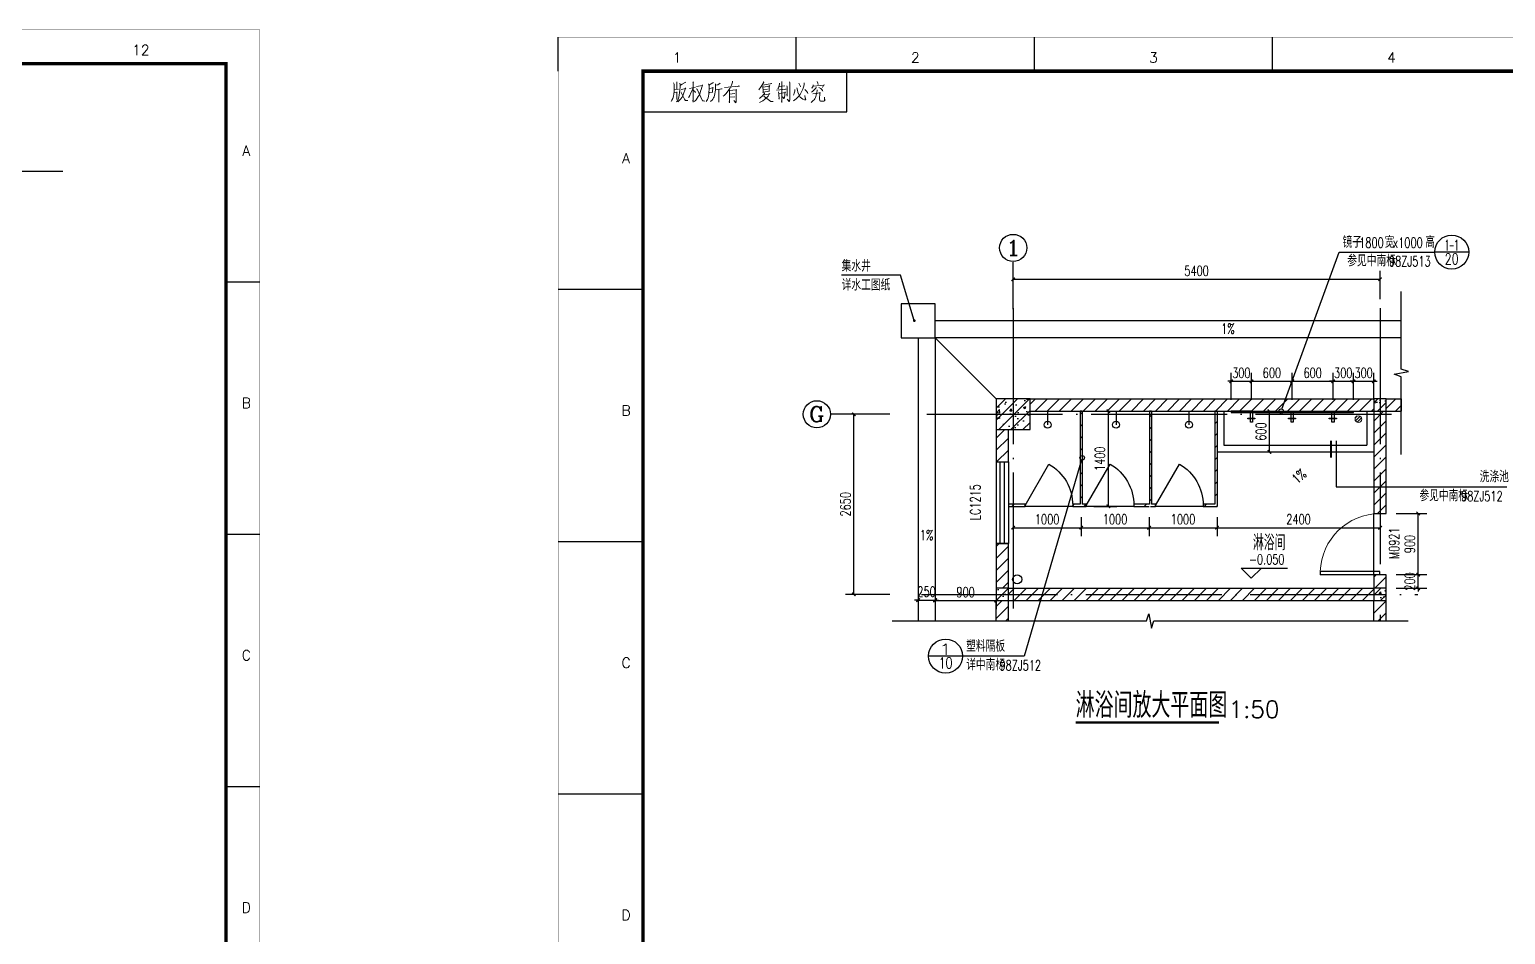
# Model space of a CAD drawing. Header units: millimetres. Extents: x 172649 to 472543, y 238332 to 449264.
# Drawn here: x 245527 to 267250, y 254840 to 268157 of the extents above; entities that cross this region are included whole.
import ezdxf
from ezdxf.enums import TextEntityAlignment as Align

# ---------------------------------------------------------------- set-up
doc = ezdxf.new("R2010")
doc.units = ezdxf.units.MM
doc.header["$LTSCALE"] = 1000
doc.linetypes.add('CENTER', pattern=[2, 1.25, -0.25, 0.25, -0.25])
doc.linetypes.add('DOTE', pattern=[2.42, 2, -0.2, 0.02, -0.2])
for name, color, linetype in [('AXIS', 3, 'Continuous'), ('AXIS_TEXT', 7, 'Continuous'), ('DIM_ELEV', 3, 'Continuous'), ('DIM_IDEN', 3, 'Continuous'), ('DIM_LEAD', 3, 'Continuous'), ('DIM_SYMB', 3, 'Continuous'), ('DOTE', 1, 'CENTER'), ('PUB_DIM', 3, 'Continuous'), ('PUB_HATCH', 8, 'Continuous'), ('PUB_TEXT', 7, 'Continuous'), ('RAIL', 163, 'Continuous'), ('STAIR', 2, 'Continuous'), ('TK', 7, 'Continuous'), ('WALL', 255, 'Continuous'), ('WINDOW', 2, 'Continuous'), ('WINDOW_TEXT', 7, 'Continuous'), ('工程做法表', 251, 'Continuous')]:
    doc.layers.add(name, color=color, linetype=linetype)
doc.layers.add('层 1', color=7, linetype='Continuous', lineweight=0)
doc.styles.add('_TCH_AXIS', font='COMPLEX', dxfattribs={"bigfont": 'GBCBIG'})
doc.styles.add('_TCH_DIM', font='SIMPLEX', dxfattribs={"bigfont": 'GBCBIG'})
doc.styles.add('_TCH_DIM_T3', font='SIMPLEX', dxfattribs={"width": 0.705882, "bigfont": 'GBCBIG'})
doc.styles.add('_TCH_LABEL', font='COMPLEX', dxfattribs={"bigfont": 'GBCBIG'})
doc.styles.add('_TCH_WINDOW', font='SIMPLEX', dxfattribs={"height": 3.5, "bigfont": 'GBCBIG'})
doc.styles.add('HZ', font='geditxt.shx', dxfattribs={"width": 0.75, "bigfont": 'hzfs_1.shx'})
doc.styles.get("Standard").update_dxf_attribs({"font": 'txt', "bigfont": 'gbcbig.shx'})
doc.dimstyles.new('_TCH_ARCH&&50', dxfattribs={"dimtxt": 148.75, "dimasz": 50, "dimexe": 125, "dimexo": 150, "dimgap": 50, "dimtad": 1, "dimdec": 0, "dimzin": 0, "dimdsep": 46, "dimtxsty": '_TCH_DIM_T3', "dimblk": 'ARCHTICK', "dimcen": 0.09, "dimclrt": 7, "dimazin": 2, "dimtfac": 1, "dimtdec": 0, "dimtix": 1, "dimtmove": 2, "dimatfit": 3, "dimfxl": 1, "dimtolj": 1, "dimtzin": 0, "dimarcsym": 0})
pattern_1 = [(45, (0, 89.76), (-88.388383, 88.388383), [])]
pattern_2 = [(45, (0, 0), (-88.388348, 88.388348), []), (50, (0, 0), (358.6301, -31.37607), [37.5, -412.5]), (355, (0, 0), (-69.37567, 376.09607), [30, -330]), (100.4514, (29.9, -2.6), (289.2547, 344.71977), [31.8701, -350.57106]), (46.1842, (0, 100), (533.6205, -82.7595), [56.25, -618.75]), (96.6356, (44.47, 93.1), (467.33135, 487.0589), [47.80514, -525.8565]), (351.1842, (0, 100), (467.331, 487.0593), [45, -495]), (21, (50, 75), (298.45353, -201.30945), [37.5, -412.5]), (326, (50, 75), (121.65767, 362.57502), [30, -330]), (71.4514, (74.87, 58.22), (420.1113, 161.26525), [31.8701, -350.57106]), (37.5, (0, 0), (6.079928, 166.446927), [0, -326, 0, -335, 0, -331.25]), (7.5, (0, 0), (131.53477, 197.20586), [0, -191, 0, -318.5, 0, -126.25]), (327.5, (-111.5, 0), (266.91122, -11.277436), [0, -125, 0, -390, 0, -517.5]), (317.5, (-161.5, 0), (291.59308, 50.05249), [0, -162.5, 0, -259, 0, -367.5])]

# ---------------------------------------------------------------- blocks, each defined once
blk = doc.blocks.new('GEDI_WK_A1')
at = {"color": 3}
for p, q in [((0, 584), (0, 594)), ((70.08, 584), (70.08, 594)), ((140.17, 584), (140.17, 594)), ((210.25, 584), (210.25, 594)), ((85, 572), (85, 584)), ((25, 572), (85, 572)), ((25, 519.75), (0, 519.75)), ((831, 519.75), (841, 519.75)), ((25, 445.5), (0, 445.5)), ((831, 445.5), (841, 445.5)), ((25, 371.25), (0, 371.25)), ((831, 371.25), (841, 371.25))]:
    blk.add_line(p, q, dxfattribs=at)
for points, const_width in [([(0, 0), (841, 0), (841, 594), (0, 594)], 0.1), ([(25, 10), (831, 10), (831, 584), (25, 584)], 1)]:
    blk.add_lwpolyline(points, close=True, dxfattribs=dict(at, const_width=const_width))
for s, p in [('1', (35.04, 588)), ('2', (105.12, 588)), ('3', (175.21, 588)), ('4', (245.29, 588)), ('12', (805.96, 588))]:
    blk.add_text(s, height=3, dxfattribs=at).set_placement(p, align=Align.MIDDLE)
for s, p in [('A', (20, 556.88)), ('A', (837, 556.88)), ('B', (20, 482.62)), ('B', (837, 482.62)), ('C', (20, 408.38)), ('C', (837, 408.38)), ('D', (20, 334.12)), ('D', (837, 334.12))]:
    blk.add_text(s, height=3, dxfattribs=at).set_placement(p, align=Align.CENTER)
blk = doc.blocks.new('GEDI_Copyright_2012')
at = {"color": 7, "lineweight": 0}
for points in [[(8.99, -3.43), (9.11, -3.83), (9.11, -5.03), (9.11, -5.93), (9.03, -6.73), (8.9, -7.33), (8.73, -8.03), (8.48, -8.53), (8.22, -8.93)], [(10.81, -3.53), (10.9, -4.03), (10.9, -4.68), (10.81, -5.53), (10.73, -6.33), (10.6, -7.03), (10.47, -7.68), (10.3, -8.23), (10.09, -8.72), (9.84, -9.08)], [(9.88, -3.13), (9.96, -3.43), (9.96, -5.33)], [(12.43, -3.23), (12.34, -3.38), (11.53, -3.88), (10.98, -4.13)], [(14.64, -3.13), (14.81, -3.38), (14.76, -3.33), (14.72, -9.13), (14.68, -8.72), (14.72, -8.13)], [(15.7, -4.48), (17.52, -4.18), (17.44, -4.03), (17.27, -4.68), (17.1, -5.43), (16.93, -5.93), (16.76, -6.43), (16.55, -6.93), (16.21, -7.48), (15.91, -7.98), (15.61, -8.43), (15.32, -8.72), (15.02, -8.98)], [(20.67, -3.38), (20.5, -3.48), (19.35, -4.13), (19.27, -3.73), (19.4, -4.13), (19.4, -5.43), (19.35, -6.23), (19.31, -6.78), (19.22, -7.33), (19.1, -7.83), (18.93, -8.33), (18.72, -8.68), (18.54, -8.98)], [(22.67, -3.58), (21.99, -3.98), (21.35, -4.13), (21.26, -3.73), (21.35, -4.33), (21.31, -4.93), (21.26, -5.58), (21.22, -6.13), (21.13, -6.63), (21.05, -7.18), (20.92, -7.58), (20.71, -7.88), (20.5, -8.23), (20.28, -8.53), (20.07, -8.78), (19.86, -8.98)], [(26.28, -2.98), (26.28, -3.23), (26.02, -4.08), (25.76, -4.68), (25.51, -5.08), (25.04, -5.83), (24.36, -6.63), (23.9, -7.13), (23.6, -7.38)], [(23.98, -4.83), (28.4, -4.43), (28.14, -4.33)], [(28.14, -4.33), (27.8, -4.48)], [(35.45, -3.03), (35.49, -3.23), (34.98, -4.18), (34.52, -4.83), (34.26, -5.23), (34.05, -5.53)], [(35.11, -4.08), (36.34, -3.93), (37.87, -3.68), (37.75, -3.63), (37.49, -3.73)], [(35.24, -4.43), (35.28, -4.73), (35.32, -5.58), (35.32, -6.38), (35.28, -6.23), (37.19, -5.93), (37.07, -5.93), (37.15, -4.23), (37.28, -4.38), (35.28, -4.68)], [(40.12, -3.58), (40.16, -3.88), (39.83, -4.93), (39.66, -5.23)], [(40.12, -4.48), (41.74, -4.33)], [(40.8, -3.03), (40.84, -3.28), (40.8, -9.23), (40.72, -8.88), (40.8, -8.53)], [(42.33, -4.33), (42.42, -4.58), (42.42, -7.33), (42.33, -6.83), (42.37, -6.53)], [(43.1, -3.13), (43.18, -3.43), (43.14, -8.23), (43.14, -8.53), (43.1, -8.78), (43.05, -8.88), (42.97, -8.98), (42.37, -8.23), (43.05, -8.88)], [(47.43, -3.48), (47.39, -4.03), (47.17, -4.73), (47, -5.28), (46.71, -5.88), (46.45, -6.48), (46.2, -6.88), (45.86, -7.38), (45.47, -7.78), (45.09, -8.13), (44.67, -8.48), (44.24, -8.72)], [(45.82, -3.53), (46.07, -3.93), (46.24, -4.28), (46.32, -4.48), (46.32, -4.63)], [(50.06, -3.98), (50.02, -4.33), (49.94, -4.58), (49.85, -4.83), (49.77, -4.98), (49.68, -5.03), (50.02, -4.43), (53.29, -4.13), (53.16, -4.03), (52.78, -4.83)], [(51.21, -3.03), (51.47, -3.58), (51.55, -3.93)], [(9.11, -6.38), (10.01, -6.28), (9.92, -6.13), (9.92, -8.38), (9.88, -8.08), (9.88, -7.68)], [(9.16, -5.48), (10.39, -5.28)], [(11.2, -5.43), (12.56, -5.08), (12.47, -4.93), (12.26, -5.58), (12, -6.38), (11.75, -6.98), (11.45, -7.63), (11.03, -8.23), (10.6, -8.68), (10.26, -9.03)], [(11.15, -6.08), (12.34, -8.63), (13.15, -8.68), (12.38, -8.58), (12.17, -8.28)], [(14.72, -4.88), (14.42, -5.73), (14.08, -6.43), (13.74, -7.13), (13.45, -7.63), (13.36, -7.78)], [(13.62, -5.08), (15.4, -4.68)], [(14.72, -5.63), (15.27, -6.03), (15.4, -6.33)], [(15.61, -5.23), (15.87, -5.28), (17.44, -8.72), (18.2, -8.83), (17.44, -8.63), (17.14, -8.08)], [(19.48, -6.38), (19.56, -6.33), (20.54, -6.18), (20.41, -6.23), (20.54, -4.68), (20.63, -4.88), (19.44, -5.13)], [(21.31, -5.53), (23.22, -5.23), (23.09, -5.18), (22.88, -5.28)], [(22.28, -5.43), (22.28, -9.13), (22.24, -8.88), (22.28, -8.48)], [(25.34, -5.53), (25.43, -5.73), (25.38, -9.03), (25.38, -9.33), (25.34, -9.03), (25.38, -8.68)], [(25.43, -5.73), (27.38, -5.53), (27.38, -5.43), (27.47, -5.53), (27.38, -5.58), (27.38, -9.08), (27.34, -9.28), (26.66, -8.63), (27.34, -9.18)], [(26.96, -6.58), (25.47, -6.73)], [(25.47, -7.68), (26.96, -7.53)], [(35.71, -6.38), (35.71, -6.53), (34.98, -7.43), (34.56, -7.78), (34.26, -8.03)], [(35.62, -6.88), (35.75, -6.98), (37.28, -6.68), (37.23, -6.53), (36.77, -7.33), (36.47, -7.68), (36.17, -7.98), (35.71, -8.38), (35.28, -8.72), (34.81, -8.98), (34.26, -9.23)], [(36.64, -5.28), (35.36, -5.48)], [(35.54, -7.38), (35.62, -7.43), (37.57, -8.98), (38.3, -8.93), (37.57, -8.93), (37.32, -8.78)], [(39.27, -5.63), (42.08, -5.33), (42.03, -5.33), (41.87, -5.28), (41.65, -5.38)], [(39.87, -6.13), (39.95, -6.68), (39.95, -6.78), (40, -8.28), (39.95, -7.98), (40, -7.73)], [(40, -6.58), (41.95, -6.28), (41.82, -6.13), (41.74, -6.53), (41.69, -7.18), (41.61, -7.63), (41.57, -7.93), (41.44, -8.08), (41.06, -7.58), (41.48, -8.03)], [(44.67, -5.43), (44.63, -5.93), (44.5, -6.48), (44.37, -6.83), (44.24, -7.03)], [(45.26, -4.88), (45.43, -5.63), (45.56, -6.18), (45.77, -6.68), (45.99, -7.23), (46.24, -7.63), (46.58, -7.93), (47.05, -8.28), (47.51, -8.43), (47.81, -8.48), (47.94, -8.48), (47.73, -7.78), (47.64, -7.13), (47.81, -8.48)], [(47.64, -5.43), (48.07, -5.93), (48.36, -6.28), (48.49, -6.58)], [(51.21, -5.48), (51.21, -5.83), (51.08, -6.58), (50.95, -7.03), (50.83, -7.43), (50.7, -7.78), (50.53, -8.13), (50.32, -8.43), (50.06, -8.68), (49.77, -8.93), (49.43, -9.18)], [(50.91, -4.68), (50.83, -4.98), (50.44, -5.43), (50.06, -5.83), (49.81, -6.03), (49.55, -6.23)], [(49.98, -6.68), (52.19, -6.43), (52.06, -6.28), (52.02, -6.58), (51.93, -8.18), (51.97, -8.63), (52.06, -8.78), (52.19, -8.88), (52.4, -8.88), (52.61, -8.88), (53.21, -8.88), (53.42, -8.78), (53.46, -8.72), (53.42, -7.68), (53.42, -8.78)], [(51.76, -4.78), (52.27, -5.13), (52.65, -5.43), (52.83, -5.68), (52.91, -5.88)]]:
    blk.add_lwpolyline(points, dxfattribs=at)
blk = doc.blocks.new('_ArchTick')
at = {"color": 0, "linetype": 'ByBlock', "const_width": 0.4}
blk.add_lwpolyline([(-0.5, -0.5), (0.5, 0.5)], dxfattribs=at)
blk = doc.blocks.new('*D168')
at = {"layer": 'DEFPOINTS', "color": 0}
for p in [(265492, 260135), (265965, 260135), (265492, 259935)]:
    blk.add_point(p, dxfattribs=at)
at = {"layer": 'PUB_DIM', "color": 0, "lineweight": -2}
for p, q in [((265642, 260135), (266090, 260135)), ((265965, 260135), (265965, 260185)), ((265965, 259935), (265965, 260135)), ((265642, 259935), (266090, 259935)), ((265965, 259935), (265965, 259885))]:
    blk.add_line(p, q, dxfattribs=at)
at = {"layer": 'PUB_DIM', "color": 0, "lineweight": -2, "xscale": 50, "yscale": 50, "zscale": 50}
for p, rotation in [((265965, 260135), 270), ((265965, 259935), 90)]:
    blk.add_blockref('_ArchTick', p, dxfattribs=dict(at, rotation=rotation))
at = {"layer": 'PUB_DIM', "color": 7, "insert": (265841, 260035), "char_height": 148.8, "attachment_point": 5, "rotation": 90, "style": '_TCH_DIM_T3'}
blk.add_mtext('\\A1;200', dxfattribs=at)
blk = doc.blocks.new('*D169')
at = {"layer": 'DEFPOINTS', "color": 0}
for p in [(265492, 261035), (265965, 261035), (265492, 260135)]:
    blk.add_point(p, dxfattribs=at)
at = {"layer": 'PUB_DIM', "color": 0, "lineweight": -2}
for p, q in [((265642, 261035), (266090, 261035)), ((265965, 260135), (265965, 261035)), ((265642, 260135), (266090, 260135))]:
    blk.add_line(p, q, dxfattribs=at)
at = {"layer": 'PUB_DIM', "color": 0, "lineweight": -2, "xscale": 50, "yscale": 50, "zscale": 50}
for p, rotation in [((265965, 261035), 90), ((265965, 260135), 270)]:
    blk.add_blockref('_ArchTick', p, dxfattribs=dict(at, rotation=rotation))
at = {"layer": 'PUB_DIM', "color": 7, "insert": (265841, 260585), "char_height": 148.8, "attachment_point": 5, "rotation": 90, "style": '_TCH_DIM_T3'}
blk.add_mtext('\\A1;900', dxfattribs=at)
blk = doc.blocks.new('*D170')
at = {"layer": 'DEFPOINTS', "color": 0}
for p in [(263512, 262980), (263212, 262556), (263512, 262556)]:
    blk.add_point(p, dxfattribs=at)
at = {"layer": 'PUB_DIM', "color": 0, "lineweight": -2}
for p, q in [((263212, 262706), (263212, 263105)), ((263512, 262706), (263512, 263105)), ((263212, 262980), (263162, 262980)), ((263212, 262980), (263512, 262980)), ((263512, 262980), (263562, 262980))]:
    blk.add_line(p, q, dxfattribs=at)
at = {"layer": 'PUB_DIM', "color": 0, "lineweight": -2, "xscale": 50, "yscale": 50, "zscale": 50}
blk.add_blockref('_ArchTick', (263212, 262980), dxfattribs=at)
at = {"layer": 'PUB_DIM', "color": 0, "lineweight": -2, "xscale": 50, "yscale": 50, "zscale": 50, "rotation": 180}
blk.add_blockref('_ArchTick', (263512, 262980), dxfattribs=at)
at = {"layer": 'PUB_DIM', "color": 7, "insert": (263362, 263104), "char_height": 148.8, "attachment_point": 5, "style": '_TCH_DIM_T3'}
blk.add_mtext('\\A1;300', dxfattribs=at)
blk = doc.blocks.new('*D171')
at = {"layer": 'DEFPOINTS', "color": 0}
for p in [(264112, 262980), (263512, 262556), (264112, 262556)]:
    blk.add_point(p, dxfattribs=at)
at = {"layer": 'PUB_DIM', "color": 0, "lineweight": -2}
for p, q in [((263512, 262706), (263512, 263105)), ((264112, 262706), (264112, 263105)), ((263512, 262980), (264112, 262980))]:
    blk.add_line(p, q, dxfattribs=at)
at = {"layer": 'PUB_DIM', "color": 0, "lineweight": -2, "xscale": 50, "yscale": 50, "zscale": 50, "rotation": 180}
blk.add_blockref('_ArchTick', (263512, 262980), dxfattribs=at)
at = {"layer": 'PUB_DIM', "color": 0, "lineweight": -2, "xscale": 50, "yscale": 50, "zscale": 50}
blk.add_blockref('_ArchTick', (264112, 262980), dxfattribs=at)
at = {"layer": 'PUB_DIM', "color": 7, "insert": (263812, 263104), "char_height": 148.8, "attachment_point": 5, "style": '_TCH_DIM_T3'}
blk.add_mtext('\\A1;600', dxfattribs=at)
blk = doc.blocks.new('*D172')
at = {"layer": 'DEFPOINTS', "color": 0}
for p in [(264712, 262980), (264112, 262556), (264712, 262556)]:
    blk.add_point(p, dxfattribs=at)
at = {"layer": 'PUB_DIM', "color": 0, "lineweight": -2}
for p, q in [((264112, 262706), (264112, 263105)), ((264712, 262706), (264712, 263105)), ((264112, 262980), (264712, 262980))]:
    blk.add_line(p, q, dxfattribs=at)
at = {"layer": 'PUB_DIM', "color": 0, "lineweight": -2, "xscale": 50, "yscale": 50, "zscale": 50, "rotation": 180}
blk.add_blockref('_ArchTick', (264112, 262980), dxfattribs=at)
at = {"layer": 'PUB_DIM', "color": 0, "lineweight": -2, "xscale": 50, "yscale": 50, "zscale": 50}
blk.add_blockref('_ArchTick', (264712, 262980), dxfattribs=at)
at = {"layer": 'PUB_DIM', "color": 7, "insert": (264412, 263104), "char_height": 148.8, "attachment_point": 5, "style": '_TCH_DIM_T3'}
blk.add_mtext('\\A1;600', dxfattribs=at)
blk = doc.blocks.new('*D173')
at = {"layer": 'DEFPOINTS', "color": 0}
for p in [(265012, 262980), (264712, 262556), (265012, 262556)]:
    blk.add_point(p, dxfattribs=at)
at = {"layer": 'PUB_DIM', "color": 0, "lineweight": -2}
for p, q in [((264712, 262706), (264712, 263105)), ((265012, 262706), (265012, 263105)), ((264712, 262980), (264662, 262980)), ((264712, 262980), (265012, 262980)), ((265012, 262980), (265062, 262980))]:
    blk.add_line(p, q, dxfattribs=at)
at = {"layer": 'PUB_DIM', "color": 0, "lineweight": -2, "xscale": 50, "yscale": 50, "zscale": 50}
blk.add_blockref('_ArchTick', (264712, 262980), dxfattribs=at)
at = {"layer": 'PUB_DIM', "color": 0, "lineweight": -2, "xscale": 50, "yscale": 50, "zscale": 50, "rotation": 180}
blk.add_blockref('_ArchTick', (265012, 262980), dxfattribs=at)
at = {"layer": 'PUB_DIM', "color": 7, "insert": (264862, 263104), "char_height": 148.8, "attachment_point": 5, "style": '_TCH_DIM_T3'}
blk.add_mtext('\\A1;300', dxfattribs=at)
blk = doc.blocks.new('*D174')
at = {"layer": 'DEFPOINTS', "color": 0}
for p in [(265312, 262980), (265012, 262556), (265312, 262556)]:
    blk.add_point(p, dxfattribs=at)
at = {"layer": 'PUB_DIM', "color": 0, "lineweight": -2}
for p, q in [((265012, 262706), (265012, 263105)), ((265312, 262706), (265312, 263105)), ((265012, 262980), (264962, 262980)), ((265012, 262980), (265312, 262980)), ((265312, 262980), (265362, 262980))]:
    blk.add_line(p, q, dxfattribs=at)
at = {"layer": 'PUB_DIM', "color": 0, "lineweight": -2, "xscale": 50, "yscale": 50, "zscale": 50}
blk.add_blockref('_ArchTick', (265012, 262980), dxfattribs=at)
at = {"layer": 'PUB_DIM', "color": 0, "lineweight": -2, "xscale": 50, "yscale": 50, "zscale": 50, "rotation": 180}
blk.add_blockref('_ArchTick', (265312, 262980), dxfattribs=at)
at = {"layer": 'PUB_DIM', "color": 7, "insert": (265162, 263104), "char_height": 148.8, "attachment_point": 5, "style": '_TCH_DIM_T3'}
blk.add_mtext('\\A1;300', dxfattribs=at)
blk = doc.blocks.new('*D175')
at = {"layer": 'DEFPOINTS', "color": 0}
for p in [(261043, 262540), (261405, 262540), (261043, 261140)]:
    blk.add_point(p, dxfattribs=at)
at = {"layer": 'PUB_DIM', "color": 0, "lineweight": -2}
for p, q in [((261193, 262540), (261530, 262540)), ((261405, 261140), (261405, 262540)), ((261193, 261140), (261530, 261140))]:
    blk.add_line(p, q, dxfattribs=at)
at = {"layer": 'PUB_DIM', "color": 0, "lineweight": -2, "xscale": 50, "yscale": 50, "zscale": 50}
for p, rotation in [((261405, 262540), 90), ((261405, 261140), 270)]:
    blk.add_blockref('_ArchTick', p, dxfattribs=dict(at, rotation=rotation))
at = {"layer": 'PUB_DIM', "color": 7, "insert": (261281, 261840), "char_height": 148.8, "attachment_point": 5, "rotation": 90, "style": '_TCH_DIM_T3'}
blk.add_mtext('\\A1;1400', dxfattribs=at)
blk = doc.blocks.new('*D176')
at = {"layer": 'DEFPOINTS', "color": 0}
for p in [(263456, 262540), (263775, 262540), (263456, 261940)]:
    blk.add_point(p, dxfattribs=at)
at = {"layer": 'PUB_DIM', "color": 0, "lineweight": -2}
for p, q in [((263606, 262540), (263900, 262540)), ((263775, 261940), (263775, 262540)), ((263606, 261940), (263900, 261940))]:
    blk.add_line(p, q, dxfattribs=at)
at = {"layer": 'PUB_DIM', "color": 0, "lineweight": -2, "xscale": 50, "yscale": 50, "zscale": 50}
for p, rotation in [((263775, 262540), 90), ((263775, 261940), 270)]:
    blk.add_blockref('_ArchTick', p, dxfattribs=dict(at, rotation=rotation))
at = {"layer": 'PUB_DIM', "color": 7, "insert": (263651, 262240), "char_height": 148.8, "attachment_point": 5, "rotation": 90, "style": '_TCH_DIM_T3'}
blk.add_mtext('\\A1;600', dxfattribs=at)
blk = doc.blocks.new('*D177')
at = {"layer": 'DEFPOINTS', "color": 0}
for p in [(260004, 261133), (261004, 261133), (261004, 260826)]:
    blk.add_point(p, dxfattribs=at)
at = {"layer": 'PUB_DIM', "color": 0, "lineweight": -2}
for p, q in [((260004, 260983), (260004, 260701)), ((261004, 260983), (261004, 260701)), ((260004, 260826), (261004, 260826))]:
    blk.add_line(p, q, dxfattribs=at)
at = {"layer": 'PUB_DIM', "color": 0, "lineweight": -2, "xscale": 50, "yscale": 50, "zscale": 50, "rotation": 180}
blk.add_blockref('_ArchTick', (260004, 260826), dxfattribs=at)
at = {"layer": 'PUB_DIM', "color": 0, "lineweight": -2, "xscale": 50, "yscale": 50, "zscale": 50}
blk.add_blockref('_ArchTick', (261004, 260826), dxfattribs=at)
at = {"layer": 'PUB_DIM', "color": 7, "insert": (260504, 260950), "char_height": 148.8, "attachment_point": 5, "style": '_TCH_DIM_T3'}
blk.add_mtext('\\A1;1000', dxfattribs=at)
blk = doc.blocks.new('*D178')
at = {"layer": 'DEFPOINTS', "color": 0}
for p in [(261004, 261133), (262004, 261133), (262004, 260826)]:
    blk.add_point(p, dxfattribs=at)
at = {"layer": 'PUB_DIM', "color": 0, "lineweight": -2}
for p, q in [((261004, 260983), (261004, 260701)), ((262004, 260983), (262004, 260701)), ((261004, 260826), (262004, 260826))]:
    blk.add_line(p, q, dxfattribs=at)
at = {"layer": 'PUB_DIM', "color": 0, "lineweight": -2, "xscale": 50, "yscale": 50, "zscale": 50, "rotation": 180}
blk.add_blockref('_ArchTick', (261004, 260826), dxfattribs=at)
at = {"layer": 'PUB_DIM', "color": 0, "lineweight": -2, "xscale": 50, "yscale": 50, "zscale": 50}
blk.add_blockref('_ArchTick', (262004, 260826), dxfattribs=at)
at = {"layer": 'PUB_DIM', "color": 7, "insert": (261504, 260950), "char_height": 148.8, "attachment_point": 5, "style": '_TCH_DIM_T3'}
blk.add_mtext('\\A1;1000', dxfattribs=at)
blk = doc.blocks.new('*D179')
at = {"layer": 'DEFPOINTS', "color": 0}
for p in [(262004, 261133), (263004, 261133), (263004, 260826)]:
    blk.add_point(p, dxfattribs=at)
at = {"layer": 'PUB_DIM', "color": 0, "lineweight": -2}
for p, q in [((262004, 260983), (262004, 260701)), ((263004, 260983), (263004, 260701)), ((262004, 260826), (263004, 260826))]:
    blk.add_line(p, q, dxfattribs=at)
at = {"layer": 'PUB_DIM', "color": 0, "lineweight": -2, "xscale": 50, "yscale": 50, "zscale": 50, "rotation": 180}
blk.add_blockref('_ArchTick', (262004, 260826), dxfattribs=at)
at = {"layer": 'PUB_DIM', "color": 0, "lineweight": -2, "xscale": 50, "yscale": 50, "zscale": 50}
blk.add_blockref('_ArchTick', (263004, 260826), dxfattribs=at)
at = {"layer": 'PUB_DIM', "color": 7, "insert": (262504, 260950), "char_height": 148.8, "attachment_point": 5, "style": '_TCH_DIM_T3'}
blk.add_mtext('\\A1;1000', dxfattribs=at)
blk = doc.blocks.new('*D180')
at = {"layer": 'DEFPOINTS', "color": 0}
for p in [(263004, 261133), (265404, 261133), (265404, 260826)]:
    blk.add_point(p, dxfattribs=at)
at = {"layer": 'PUB_DIM', "color": 0, "lineweight": -2}
for p, q in [((263004, 260983), (263004, 260701)), ((265404, 260983), (265404, 260701)), ((263004, 260826), (265404, 260826))]:
    blk.add_line(p, q, dxfattribs=at)
at = {"layer": 'PUB_DIM', "color": 0, "lineweight": -2, "xscale": 50, "yscale": 50, "zscale": 50, "rotation": 180}
blk.add_blockref('_ArchTick', (263004, 260826), dxfattribs=at)
at = {"layer": 'PUB_DIM', "color": 0, "lineweight": -2, "xscale": 50, "yscale": 50, "zscale": 50}
blk.add_blockref('_ArchTick', (265404, 260826), dxfattribs=at)
at = {"layer": 'PUB_DIM', "color": 7, "insert": (264204, 260950), "char_height": 148.8, "attachment_point": 5, "style": '_TCH_DIM_T3'}
blk.add_mtext('\\A1;2400', dxfattribs=at)
blk = doc.blocks.new('*D184')
at = {"layer": 'DEFPOINTS', "color": 0}
for p in [(258604, 260115), (258854, 260115), (258854, 259761)]:
    blk.add_point(p, dxfattribs=at)
at = {"layer": 'PUB_DIM', "color": 0, "lineweight": -2}
for p, q in [((258604, 259965), (258604, 259636)), ((258854, 259965), (258854, 259636)), ((258604, 259761), (258554, 259761)), ((258604, 259761), (258854, 259761)), ((258854, 259761), (258904, 259761))]:
    blk.add_line(p, q, dxfattribs=at)
at = {"layer": 'PUB_DIM', "color": 0, "lineweight": -2, "xscale": 50, "yscale": 50, "zscale": 50}
blk.add_blockref('_ArchTick', (258604, 259761), dxfattribs=at)
at = {"layer": 'PUB_DIM', "color": 0, "lineweight": -2, "xscale": 50, "yscale": 50, "zscale": 50, "rotation": 180}
blk.add_blockref('_ArchTick', (258854, 259761), dxfattribs=at)
at = {"layer": 'PUB_DIM', "color": 7, "insert": (258729, 259885), "char_height": 148.8, "attachment_point": 5, "style": '_TCH_DIM_T3'}
blk.add_mtext('\\A1;250', dxfattribs=at)
blk = doc.blocks.new('*D185')
at = {"layer": 'DEFPOINTS', "color": 0}
for p in [(258854, 259990), (259754, 259990), (259754, 259753)]:
    blk.add_point(p, dxfattribs=at)
at = {"layer": 'PUB_DIM', "color": 0, "lineweight": -2}
for p, q in [((258854, 259840), (258854, 259628)), ((259754, 259840), (259754, 259628)), ((258854, 259753), (259754, 259753))]:
    blk.add_line(p, q, dxfattribs=at)
at = {"layer": 'PUB_DIM', "color": 0, "lineweight": -2, "xscale": 50, "yscale": 50, "zscale": 50, "rotation": 180}
blk.add_blockref('_ArchTick', (258854, 259753), dxfattribs=at)
at = {"layer": 'PUB_DIM', "color": 0, "lineweight": -2, "xscale": 50, "yscale": 50, "zscale": 50}
blk.add_blockref('_ArchTick', (259754, 259753), dxfattribs=at)
at = {"layer": 'PUB_DIM', "color": 7, "insert": (259304, 259877), "char_height": 148.8, "attachment_point": 5, "style": '_TCH_DIM_T3'}
blk.add_mtext('\\A1;900', dxfattribs=at)
blk = doc.blocks.new('*D186')
at = {"layer": 'AXIS', "color": 0, "lineweight": -2}
for p, q in [((260004, 264191), (260004, 264607)), ((265404, 264191), (265404, 264607)), ((260004, 264482), (265404, 264482))]:
    blk.add_line(p, q, dxfattribs=at)
at = {"layer": 'DEFPOINTS', "color": 0}
for p in [(265404, 264482), (260004, 264041), (265404, 264041)]:
    blk.add_point(p, dxfattribs=at)
at = {"layer": 'AXIS', "color": 0, "lineweight": -2, "xscale": 50, "yscale": 50, "zscale": 50, "rotation": 180}
blk.add_blockref('_ArchTick', (260004, 264482), dxfattribs=at)
at = {"layer": 'AXIS', "color": 0, "lineweight": -2, "xscale": 50, "yscale": 50, "zscale": 50}
blk.add_blockref('_ArchTick', (265404, 264482), dxfattribs=at)
at = {"layer": 'AXIS', "color": 7, "insert": (262704, 264606), "char_height": 148.8, "attachment_point": 5, "style": '_TCH_DIM_T3'}
blk.add_mtext('\\A1;5400', dxfattribs=at)
blk = doc.blocks.new('*D187')
at = {"layer": 'AXIS', "color": 0, "lineweight": -2}
for p, q in [((258190, 262495), (257535, 262495)), ((257660, 259845), (257660, 262495)), ((258190, 259845), (257535, 259845))]:
    blk.add_line(p, q, dxfattribs=at)
at = {"layer": 'DEFPOINTS', "color": 0}
for p in [(257660, 262495), (258340, 262495), (258340, 259845)]:
    blk.add_point(p, dxfattribs=at)
at = {"layer": 'AXIS', "color": 0, "lineweight": -2, "xscale": 50, "yscale": 50, "zscale": 50}
for p, rotation in [((257660, 262495), 90), ((257660, 259845), 270)]:
    blk.add_blockref('_ArchTick', p, dxfattribs=dict(at, rotation=rotation))
at = {"layer": 'AXIS', "color": 7, "insert": (257536, 261170), "char_height": 148.8, "attachment_point": 5, "rotation": 90, "style": '_TCH_DIM_T3'}
blk.add_mtext('\\A1;2650', dxfattribs=at)
blk = doc.blocks.new('$TCHSYS$WIN2D')
for p, q in [((-0.5, 0.5), (0.5, 0.5)), ((-0.5, 0.5), (-0.5, -0.5)), ((0.5, 0.5), (0.5, -0.5)), ((0.5, 0.167), (-0.5, 0.167)), ((0.5, -0.167), (-0.5, -0.167)), ((-0.5, -0.5), (0.5, -0.5))]:
    blk.add_line(p, q)
blk = doc.blocks.new('$DorLib2D$00000001')
for p, q in [((0.45, 0.975), (0.5, 0.975)), ((0.45, 0), (0.45, 0.975)), ((0.5, 0), (0.5, 0.975)), ((0.5, 0), (0.45, 0))]:
    blk.add_line(p, q)
at = {"lineweight": 13}
blk.add_arc((0.475, 0), 0.975, 91.4693, 180, dxfattribs=at)
blk = doc.blocks.new('$DorLib2D$00000228')
at = {"color": 0}
blk.add_line((0.5, 0), (0, 0.866), dxfattribs=at)
blk.add_arc((0.5, 0), 1, 120, 180, dxfattribs=at)

msp = doc.modelspace()

# ---------------------------------------------------------------- hatches: boundary and pattern name
at = {"layer": 'PUB_HATCH'}
h = msp.add_hatch(dxfattribs=at)
h.set_pattern_fill('钢筋混凝土', color=256, scale=50, style=0)
h.set_pattern_definition(pattern_2)
h.paths.add_polyline_path([(259754.4, 262720), (259754.4, 262270), (260254.4, 262270), (260254.4, 262720)])
h = msp.add_hatch(dxfattribs=at)
h.set_pattern_fill('普通砖', color=256, scale=50, style=0)
h.set_pattern_definition(pattern_1)
h.paths.add_polyline_path([(265314.4, 262542), (265314.4, 262720), (260254.4, 262720), (260254.4, 262540), (265311.5, 262540)])
h = msp.add_hatch(dxfattribs=at)
h.set_pattern_fill('钢筋混凝土', color=256, scale=50, style=0)
h.set_pattern_definition(pattern_2)
h.paths.add_polyline_path([(265314.4, 262540), (265494.4, 262540), (265494.4, 262720), (265314.4, 262720)])
h = msp.add_hatch(dxfattribs=at)
h.set_pattern_fill('普通砖', color=256, scale=50, style=0)
h.set_pattern_definition(pattern_1)
h.paths.add_polyline_path([(265494.4, 262720), (265494.4, 262540), (265715.1, 262540), (265715.1, 262720)])
h = msp.add_hatch(dxfattribs=at)
h.set_pattern_fill('普通砖', color=256, scale=50, style=0)
h.set_pattern_definition(pattern_1)
h.paths.add_polyline_path([(260989.4, 262540), (260989.4, 261170), (261004.4, 261160), (261019.4, 261170), (261019.4, 262540)])
h = msp.add_hatch(dxfattribs=at)
h.set_pattern_fill('普通砖', color=256, scale=50, style=0)
h.set_pattern_definition(pattern_1)
h.paths.add_polyline_path([(262009.4, 262540), (262009.4, 261170), (262024.4, 261160), (262039.4, 261170), (262039.4, 262540)])
h = msp.add_hatch(dxfattribs=at)
h.set_pattern_fill('普通砖', color=256, scale=50, style=0)
h.set_pattern_definition(pattern_1)
h.paths.add_polyline_path([(262974.4, 262540), (262974.4, 261170), (263004.4, 261140), (263004.4, 262540)])
h = msp.add_hatch(dxfattribs=at)
h.set_pattern_fill('普通砖', color=256, scale=50, style=0)
h.set_pattern_definition(pattern_1)
h.paths.add_polyline_path([(265311.5, 262540), (265311.5, 261034.6), (265491.5, 261034.6), (265491.5, 262540)])
h = msp.add_hatch(dxfattribs=at)
h.set_pattern_fill('普通砖', color=256, scale=50, style=0)
h.set_pattern_definition(pattern_1)
h.paths.add_polyline_path([(259934.4, 262270), (259754.4, 262270), (259754.4, 261795), (259934.4, 261795)])
h = msp.add_hatch(dxfattribs=at)
h.set_pattern_fill('普通砖', color=256, scale=50, style=0)
h.set_pattern_definition(pattern_1)
h.paths.add_polyline_path([(259934.4, 261140), (260180.4, 261140), (260180.4, 261170), (259934.4, 261170)])
h = msp.add_hatch(dxfattribs=at)
h.set_pattern_fill('普通砖', color=256, scale=50, style=0)
h.set_pattern_definition(pattern_1)
h.paths.add_polyline_path([(260989.4, 261170), (260880.4, 261170), (260880.4, 261140), (261004.4, 261140), (261004.4, 261160)])
h = msp.add_hatch(dxfattribs=at)
h.set_pattern_fill('普通砖', color=256, scale=50, style=0)
h.set_pattern_definition(pattern_1)
h.paths.add_polyline_path([(261004.4, 261140), (261080.8, 261140), (261080.8, 261170), (261019.4, 261170), (261004.4, 261160)])
h = msp.add_hatch(dxfattribs=at)
h.set_pattern_fill('普通砖', color=256, scale=50, style=0)
h.set_pattern_definition(pattern_1)
h.paths.add_polyline_path([(262009.4, 261170), (261780.8, 261170), (261780.8, 261140), (262004.4, 261140)])
h = msp.add_hatch(dxfattribs=at)
h.set_pattern_fill('普通砖', color=256, scale=50, style=0)
h.set_pattern_definition(pattern_1)
h.paths.add_polyline_path([(262974.4, 261170), (262800.8, 261170), (262800.8, 261140), (263004.4, 261140)])
h = msp.add_hatch(dxfattribs=at)
h.set_pattern_fill('普通砖', color=256, scale=50, style=0)
h.set_pattern_definition(pattern_1)
h.paths.add_polyline_path([(259754.4, 259935), (259934.4, 259935), (259934.4, 260595), (259754.4, 260595)])
h = msp.add_hatch(dxfattribs=at)
h.set_pattern_fill('普通砖', color=256, scale=50, style=0)
h.set_pattern_definition(pattern_1)
h.paths.add_polyline_path([(265311.5, 259935), (265491.5, 259935), (265491.5, 260134.6), (265311.5, 260134.6)])
h = msp.add_hatch(dxfattribs=at)
h.set_pattern_fill('钢筋混凝土', color=256, scale=50, style=0)
h.set_pattern_definition(pattern_2)
h.paths.add_polyline_path([(259754.4, 259755), (259934.4, 259755), (259934.4, 259935), (259754.4, 259935)])
h = msp.add_hatch(dxfattribs=at)
h.set_pattern_fill('普通砖', color=256, scale=50, style=0)
h.set_pattern_definition(pattern_1)
h.paths.add_polyline_path([(259934.4, 259935), (259934.4, 259755), (265311.5, 259755), (265311.5, 259935)])
h = msp.add_hatch(dxfattribs=at)
h.set_pattern_fill('钢筋混凝土', color=256, scale=50, style=0)
h.set_pattern_definition(pattern_2)
h.paths.add_polyline_path([(265311.5, 259755), (265491.5, 259755), (265491.5, 259935), (265311.5, 259935)])
h = msp.add_hatch(dxfattribs=at)
h.set_pattern_fill('普通砖', color=256, scale=50, style=0)
h.set_pattern_definition(pattern_1)
h.paths.add_polyline_path([(259934.4, 259755), (259754.4, 259755), (259754.4, 259453.1), (259934.4, 259453.1)])
h = msp.add_hatch(dxfattribs=at)
h.set_pattern_fill('普通砖', color=256, scale=50, style=0)
h.set_pattern_definition(pattern_1)
h.paths.add_polyline_path([(265491.5, 259755), (265311.5, 259755), (265311.5, 259453.1), (265491.5, 259453.1)])
at = {"layer": '工程做法表'}
h = msp.add_hatch(dxfattribs=at)
h.set_pattern_fill('ANSI31', color=256, scale=20, style=0)
h.set_pattern_definition([(45, (7905.106, 63723.07), (-22.4506403, 22.4506403), [])])
h.paths.add_polyline_path([(265135.1, 262423.1, 1), (265035.1, 262423.1, 1)])

# ---------------------------------------------------------------- linework, layer by layer
msp.add_circle((260063.5, 260065.4), 67.2)
at = {"layer": 'AXIS'}
for p, q in [((260004.4, 264040.7), (260004.4, 264733.1)), ((258125.1, 262495), (257315.1, 262495))]:
    msp.add_line(p, q, dxfattribs=at)
for centre in [(260004.4, 264943), (257114.8, 262495)]:
    msp.add_circle(centre, 200, dxfattribs=at)
at = {"layer": 'DIM_ELEV'}
for p, q in [((263507.8, 260082.6), (263357.8, 260232.6)), ((263357.8, 260232.6), (264040.6, 260232.6)), ((263507.8, 260082.6), (263657.8, 260232.6))]:
    msp.add_line(p, q, dxfattribs=at)
at = {"layer": 'DIM_IDEN'}
for p, q in [((263959.4, 262571.3), (264802.5, 264882.6)), ((264802.5, 264882.6), (266208.1, 264882.6)), ((266708.1, 264882.6), (266208.1, 264882.6)), ((264756.9, 262106.1), (264756.9, 261426.7)), ((261010.1, 261823.1), (260164.9, 258936.7)), ((264756.9, 261426.7), (267269, 261426.7)), ((259259.4, 258936.7), (258759.4, 258936.7)), ((260164.9, 258936.7), (259259.4, 258936.7))]:
    msp.add_line(p, q, dxfattribs=at)
at = {"layer": 'DIM_IDEN', "const_width": 25}
msp.add_lwpolyline([(264681.9, 262106.1), (264681.9, 261856.1)], dxfattribs=at)
at = {"layer": 'DIM_IDEN'}
for centre, radius in [((266458.1, 264882.6), 250), ((263948, 262540.1), 33.3), ((261019.4, 261855), 33.3), ((259009.4, 258936.7), 250)]:
    msp.add_circle(centre, radius, dxfattribs=at)
at = {"layer": 'DIM_LEAD'}
for p, q in [((258345.1, 264543.1), (257478.9, 264543.1)), ((258548.2, 263873.1), (258345.1, 264543.1))]:
    msp.add_line(p, q, dxfattribs=at)
at = {"layer": 'DIM_LEAD', "const_width": 20}
msp.add_lwpolyline([(258551.1, 263863.5, 1), (258545.3, 263882.7, 1)], format="xyb", close=True, dxfattribs=at)
at = {"layer": 'DIM_SYMB'}
for points in [[(236554.4, 266072.1), (241229.6, 266072.1), (241267.8, 266177.1), (241304.8, 265967.1), (241342.1, 266072.1), (246017.2, 266072.1)], [(265715.1, 261903.1), (265715.1, 263046.8), (265610.1, 263085), (265820.1, 263122.1), (265715.1, 263159.3), (265715.1, 264303.1)], [(258225.1, 259453.1), (261963.9, 259453.1), (262002.1, 259558.1), (262039.1, 259348.1), (262076.4, 259453.1), (265815.1, 259453.1)]]:
    msp.add_lwpolyline(points, dxfattribs=at)
for points in [[(262960.8, 263754.3, 0, 0, 0), (262320.2, 263754.3, 40, 0, 0), (262170.2, 263754.3, 0, 0, 0)], [(258715.8, 260897, 0, 0, 0), (258715.8, 261668, 40, 0, 0), (258715.8, 261818, 0, 0, 0)], [(264075.1, 261293.1, 0, 0, 0), (264382.6, 261563.9, 40, 0, 0), (264495.1, 261663.1, 0, 0, 0)]]:
    msp.add_lwpolyline(points, format="xyseb", dxfattribs=at)
at = {"layer": 'DIM_SYMB', "const_width": 35}
msp.add_lwpolyline([(260923.2, 257958.1), (263033.2, 257958.1)], dxfattribs=at)
at = {"layer": 'DOTE', "linetype": 'DOTE'}
for p, q in [((260004.4, 264056), (260004.4, 259453.1)), ((265404.4, 264056), (265404.4, 260289)), ((258731.8, 262495), (265715.1, 262495)), ((258654.4, 259845), (265960.9, 259845)), ((265404.4, 259545), (265404.4, 259453.1))]:
    msp.add_line(p, q, dxfattribs=at)
at = {"layer": 'RAIL'}
for p, q in [((260989.4, 262540), (260989.4, 261170)), ((261019.4, 262540), (260989.4, 262540)), ((261019.4, 262540), (261019.4, 261170)), ((262009.4, 262540), (262009.4, 261170)), ((262039.4, 262540), (262009.4, 262540)), ((262039.4, 262540), (262039.4, 261170)), ((262974.4, 262540), (262974.4, 261170)), ((263004.4, 262540), (262974.4, 262540)), ((263004.4, 262540), (263004.4, 261140)), ((260180.4, 261170), (259934.4, 261170)), ((259934.4, 261170), (259934.4, 261140)), ((259934.4, 261140), (260180.4, 261140)), ((260180.4, 261140), (260180.4, 261170)), ((260880.4, 261140), (260180.4, 261140)), ((260989.4, 261170), (260880.4, 261170)), ((260880.4, 261170), (260880.4, 261140)), ((260880.4, 261140), (261004.4, 261140)), ((261004.4, 261140), (261080.8, 261140)), ((261080.8, 261170), (261019.4, 261170)), ((261080.8, 261140), (261080.8, 261170)), ((261780.8, 261140), (261080.8, 261140)), ((262009.4, 261170), (261780.8, 261170)), ((261780.8, 261170), (261780.8, 261140)), ((261780.8, 261140), (262004.4, 261140)), ((262024.4, 261140), (262100.8, 261140)), ((262100.8, 261170), (262039.4, 261170)), ((262100.8, 261140), (262100.8, 261170)), ((262800.8, 261140), (262100.8, 261140)), ((262974.4, 261170), (262800.8, 261170)), ((262800.8, 261170), (262800.8, 261140)), ((262800.8, 261140), (263004.4, 261140))]:
    msp.add_line(p, q, dxfattribs=at)
at = {"layer": 'STAIR', "ltscale": 50}
for p, q in [((265715.1, 263870), (258854.4, 263870)), ((265715.1, 263620), (258854.4, 263620)), ((258854.4, 263620), (258854.4, 259453.1)), ((258854.4, 263620), (259754.4, 262720))]:
    msp.add_line(p, q, dxfattribs=at)
for points in [[(258854.4, 263620), (258854.4, 264120), (258354.4, 264120), (258354.4, 263620), (258854.4, 263620)], [(258604.4, 263620), (258604.4, 259453.1)]]:
    msp.add_lwpolyline(points, dxfattribs=at)
at = {"layer": 'TK'}
for p, q in [((260510.4, 262540), (260510.4, 262341.8)), ((261517.8, 262540), (261517.8, 262341.8)), ((262591.6, 262540), (262591.6, 262341.8)), ((263004.4, 262540), (263004.4, 261940)), ((263104.4, 262540), (263104.4, 262040)), ((265211.5, 262540), (265211.5, 262040)), ((263104.4, 262040), (265211.5, 262040)), ((263004.4, 261940), (265311.5, 261940))]:
    msp.add_line(p, q, dxfattribs=at)
for points in [[(263456.7, 262438.1), (263561.1, 262438.1), (263561.1, 262429.3), (263456.7, 262429.3)], [(263496.2, 262540), (263527.2, 262540), (263527.2, 262376.5), (263496.2, 262376.5)], [(264056.6, 262438.1), (264160.9, 262438.1), (264160.9, 262429.3), (264056.6, 262429.3)], [(264096.1, 262540), (264127, 262540), (264127, 262376.5), (264096.1, 262376.5)], [(264656.9, 262438.1), (264761.2, 262438.1), (264761.2, 262429.3), (264656.9, 262429.3)], [(264696.3, 262540), (264727.3, 262540), (264727.3, 262376.5), (264696.3, 262376.5)]]:
    msp.add_lwpolyline(points, close=True, dxfattribs=at)
for centre in [(260510.4, 262341.8), (261517.8, 262341.8), (262591.6, 262341.8)]:
    msp.add_circle(centre, 50.7, dxfattribs=at)
at = {"layer": 'WALL'}
for p, q in [((259754.4, 262720), (259754.4, 262270)), ((260254.4, 262720), (259754.4, 262720)), ((260254.4, 262720), (265314.4, 262720)), ((260254.4, 262270), (260254.4, 262720)), ((265494.4, 262720), (265314.4, 262720)), ((265314.4, 262720), (265314.4, 262540)), ((265494.4, 262540), (265494.4, 262720)), ((265494.4, 262720), (265715.1, 262720)), ((265715.1, 262720), (265715.1, 262540)), ((260254.4, 262540), (265311.5, 262540)), ((265311.5, 262540), (265311.5, 261034.6)), ((265314.4, 262540), (265494.4, 262540)), ((265491.5, 261034.6), (265491.5, 262540)), ((265494.4, 262540), (265715.1, 262540)), ((259754.4, 262270), (260254.4, 262270)), ((259754.4, 262270), (259754.4, 261795)), ((259934.4, 261795), (259934.4, 262270)), ((259754.4, 261795), (259934.4, 261795)), ((265311.5, 261034.6), (265491.5, 261034.6)), ((259934.4, 260595), (259754.4, 260595)), ((259754.4, 260595), (259754.4, 259935)), ((259934.4, 259935), (259934.4, 260595)), ((265491.5, 260134.6), (265311.5, 260134.6)), ((265311.5, 260134.6), (265311.5, 259935)), ((265491.5, 259935), (265491.5, 260134.6)), ((259934.4, 259935), (259754.4, 259935)), ((259754.4, 259935), (259754.4, 259755)), ((259934.4, 259755), (259934.4, 259935)), ((259934.4, 259935), (265311.5, 259935)), ((265491.5, 259935), (265311.5, 259935)), ((265311.5, 259935), (265311.5, 259755)), ((265491.5, 259755), (265491.5, 259935)), ((259754.4, 259453.1), (259754.4, 259755)), ((259754.4, 259755), (259934.4, 259755)), ((259934.4, 259453.1), (259934.4, 259755)), ((259934.4, 259755), (265311.5, 259755)), ((265311.5, 259453.1), (265311.5, 259755)), ((265311.5, 259755), (265491.5, 259755)), ((265491.5, 259453.1), (265491.5, 259755)), ((259754.4, 259453.1), (259934.4, 259453.1)), ((265311.5, 259453.1), (265491.5, 259453.1))]:
    msp.add_line(p, q, dxfattribs=at)
at = {"layer": 'WINDOW'}
msp.add_line((265311.5, 260134.6), (265311.5, 261034.6), dxfattribs=at)
at = {"layer": 'WINDOW_TEXT'}
for p, q in [((263511.7, 262540), (263211.7, 262540)), ((263211.7, 262540), (263211.7, 262520)), ((263211.7, 262520), (264727.3, 262520)), ((264727.3, 262520), (265012.3, 262520)), ((265012.3, 262520), (265012.3, 262540))]:
    msp.add_line(p, q, dxfattribs=at)
at = {"layer": '层 1'}
msp.add_circle((265085.1, 262423.1), 50, dxfattribs=at)

# ---------------------------------------------------------------- block references
at = {"xscale": 50, "yscale": 50, "zscale": 50}
for name, p in [('GEDI_WK_A1', (206867.7, 238454.4)), ('GEDI_WK_A1', (253307.7, 238344.4)), ('GEDI_Copyright_2012', (254557.7, 267544.4))]:
    msp.add_blockref(name, p, dxfattribs=at)
at = {"layer": 'RAIL', "xscale": 700, "yscale": -700, "zscale": 30, "rotation": 180}
for p in [(260530.4, 261155), (261430.8, 261155), (262450.8, 261155)]:
    msp.add_blockref('$DorLib2D$00000228', p, dxfattribs=at)
at = {"layer": 'WINDOW'}
ref = msp.add_blockref('$TCHSYS$WIN2D', (259844.4, 261195), dxfattribs=dict(at, xscale=-1200, yscale=180, zscale=-1200, rotation=90))
ref.add_attrib('A', 'LC1215', (259521.1, 260935), dxfattribs={"layer": 'WINDOW_TEXT', "height": 148.75, "rotation": 90, "style": '_TCH_WINDOW', "width": 0.705882})
ref = msp.add_blockref('$DorLib2D$00000001', (265401.5, 260584.6), dxfattribs=dict(at, xscale=-900, yscale=900, zscale=-900, rotation=90))
ref.add_attrib('A', 'M0921', (265685.8, 260362.1), dxfattribs={"layer": 'WINDOW_TEXT', "height": 148.75, "rotation": 90, "style": '_TCH_WINDOW', "width": 0.705882})

# ---------------------------------------------------------------- texts
at = {"layer": 'AXIS_TEXT', "style": '_TCH_AXIS'}
for s, width, p, p2 in [('1', 2.333333, (259891.3, 264829.9), (260117.6, 264829.9)), ('G', 1.166667, (257001.6, 262381.9), (257227.9, 262381.9))]:
    msp.add_text(s, height=226.3, dxfattribs=dict(at, width=width)).set_placement(p, p2, align=Align.FIT)
at = {"layer": 'PUB_TEXT'}
for s, height, style, p in [('镜子', 168.79, '_TCH_LABEL', (264851.3, 264946.3)), ('宽', 168.8, '_TCH_LABEL', (265472.1, 264946.3)), ('高', 168.8, '_TCH_LABEL', (266069.9, 264946.3)), ('参见中南标', 168.79, '_TCH_LABEL', (264921.2, 264671.9)), ('集水井', 168.79, '_TCH_DIM', (257478.9, 264595.6)), ('详水工图纸', 168.79, '_TCH_DIM', (257478.9, 264315.6)), ('洗涤池', 168.79, '_TCH_LABEL', (266870.2, 261494.1)), ('参见中南标', 168.79, '_TCH_LABEL', (265982.1, 261215.9)), ('塑料隔板', 168.79, '_TCH_LABEL', (259311.9, 259000.4)), ('详中南标', 168.79, '_TCH_LABEL', (259311.9, 258726))]:
    msp.add_text(s, height=height, dxfattribs=dict(at, style=style)).set_placement(p)
for s, height, style, width, p in [('1800', 148.75, '_TCH_LABEL', 0.705882, (265097.1, 264946.3)), ('x1000', 148.75, '_TCH_LABEL', 0.705882, (265594.9, 264946.3)), ('98ZJ513', 148.75, '_TCH_LABEL', 0.705882, (265535.6, 264671.9)), ('1%%%', 148.75, '_TCH_DIM', 0.705882, (263065.7, 263679.9)), ('98ZJ512', 148.75, '_TCH_LABEL', 0.705882, (266596.5, 261215.9)), ('1%%%', 148.75, '_TCH_DIM', 0.705882, (258630.8, 260643.3)), ('淋浴间 ', 228.19, 'HZ', 0.7, (263533, 260493.7)), ('-0.050', 148.75, '_TCH_DIM', 0.705882, (263475.6, 260285.1)), ('98ZJ512', 148.75, '_TCH_LABEL', 0.705882, (259803.4, 258726)), ('淋浴间放大平面图', 372.05, 'HZ', 0.75, (260923.2, 258028.1))]:
    msp.add_text(s, height=height, dxfattribs=dict(at, style=style, width=width)).set_placement(p)
at = {"layer": 'PUB_TEXT', "style": '_TCH_LABEL'}
for s, width, p, p2 in [('1-1', 0.525, (266357.4, 264902.8), (266558.7, 264902.8)), ('20', 0.772059, (266357.4, 264701.5), (266558.7, 264701.5)), ('1', 2.916667, (258908.8, 258956.8), (259110, 258956.8)), ('10', 0.905172, (258908.8, 258755.6), (259110, 258755.6))]:
    msp.add_text(s, height=161, dxfattribs=dict(at, width=width)).set_placement(p, p2, align=Align.FIT)
at = {"layer": 'PUB_TEXT', "style": '_TCH_DIM', "width": 0.705882}
msp.add_text('1%', height=148.75, rotation=41.37852, dxfattribs=at).set_placement((264186.6, 261461.3))
at = {"layer": 'PUB_TEXT'}
msp.add_text('1:50', height=250, dxfattribs=at).set_placement((263173.2, 258028.1))

# ---------------------------------------------------------------- dimensions: what is measured, and where the dimension line sits
at = {"layer": 'AXIS'}
for p1, p2, distance, text, picture, middle in [((260004.4, 264040.7), (265404.4, 264040.7), 441.1, '5400', '*D186', (262704.4, 264606.2)), ((258340.1, 259845), (258340.1, 262495), 680, '2650', '*D187', (257535.7, 261170))]:
    dim = msp.add_aligned_dim(p1=p1, p2=p2, distance=distance, text=text, dimstyle='_TCH_ARCH&&50', dxfattribs=at)
    dim.commit()
    dim.dimension.update_dxf_attribs({"geometry": picture, "text_midpoint": middle})
at = {"layer": 'PUB_DIM'}
for p1, p2, distance, text, picture, middle in [((263211.7, 262556.5), (263511.7, 262556.5), 423.5, '300', '*D170', (263361.7, 263104.4)), ((263511.7, 262556.5), (264111.6, 262556.5), 423.5, '600', '*D171', (263811.6, 263104.4)), ((264111.6, 262556.5), (264711.8, 262556.5), 423.5, '600', '*D172', (264411.7, 263104.4)), ((264711.8, 262556.5), (265012.3, 262556.5), 423.5, '300', '*D173', (264862.1, 263104.4)), ((265012.3, 262556.5), (265311.5, 262556.5), 423.5, '300', '*D174', (265161.9, 263104.4)), ((261042.6, 261140), (261042.6, 262540), -362.5, '1400', '*D175', (261280.7, 261840)), ((263456.1, 261940), (263456.1, 262540), -319, '600', '*D176', (263650.7, 262240)), ((260004.4, 261133), (261004.4, 261133), -306.9, '1000', '*D177', (260504.4, 260950.5)), ((261004.4, 261133), (262004.4, 261133), -306.9, '1000', '*D178', (261504.4, 260950.5)), ((262004.4, 261133), (263004.4, 261133), -306.9, '1000', '*D179', (262504.4, 260950.5)), ((263004.4, 261133), (265404.4, 261133), -306.9, '2400', '*D180', (264204.4, 260950.5)), ((265491.5, 260134.6), (265491.5, 261034.6), -473.6, '900', '*D169', (265840.7, 260584.6)), ((258604.4, 260115.2), (258854.4, 260115.2), -354.6, '250', '*D184', (258729.4, 259884.9)), ((265491.5, 259935), (265491.5, 260134.6), -473.6, '200', '*D168', (265840.7, 260034.8)), ((258854.4, 259990.2), (259754.4, 259990.2), -237.1, '900', '*D185', (259304.4, 259877.4))]:
    dim = msp.add_aligned_dim(p1=p1, p2=p2, distance=distance, text=text, dimstyle='_TCH_ARCH&&50', dxfattribs=at)
    dim.commit()
    dim.dimension.update_dxf_attribs({"geometry": picture, "text_midpoint": middle})

doc.saveas('drawing.dxf')
